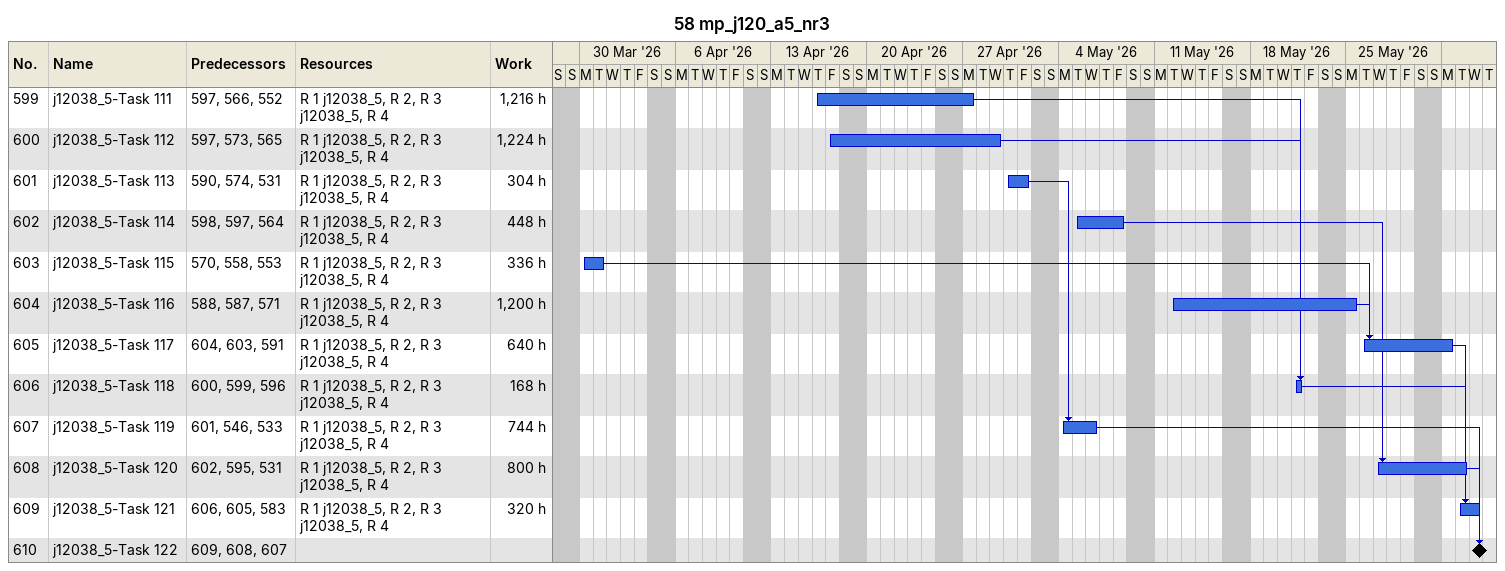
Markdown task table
58 mp_j120_a5_nr3

| ID | Task | Start | Finish | Predecessors | Resources | Work (h) |
|---|---|---|---|---|---|---|
| 599 | j12038_5-Task 111 | 2026-04-16 | 2026-04-27 | 597, 566, 552 | R 1 j12038_5, R 2, R 3 j12038_5, R 4 | 1216 |
| 600 | j12038_5-Task 112 | 2026-04-17 | 2026-04-29 | 597, 573, 565 | R 1 j12038_5, R 2, R 3 j12038_5, R 4 | 1224 |
| 601 | j12038_5-Task 113 | 2026-04-30 | 2026-05-01 | 590, 574, 531 | R 1 j12038_5, R 2, R 3 j12038_5, R 4 | 304 |
| 602 | j12038_5-Task 114 | 2026-05-05 | 2026-05-08 | 598, 597, 564 | R 1 j12038_5, R 2, R 3 j12038_5, R 4 | 448 |
| 603 | j12038_5-Task 115 | 2026-03-30 | 2026-03-31 | 570, 558, 553 | R 1 j12038_5, R 2, R 3 j12038_5, R 4 | 336 |
| 604 | j12038_5-Task 116 | 2026-05-12 | 2026-05-25 | 588, 587, 571 | R 1 j12038_5, R 2, R 3 j12038_5, R 4 | 1200 |
| 605 | j12038_5-Task 117 | 2026-05-26 | 2026-06-01 | 604, 603, 591 | R 1 j12038_5, R 2, R 3 j12038_5, R 4 | 640 |
| 606 | j12038_5-Task 118 | 2026-05-21 | 2026-05-21 | 600, 599, 596 | R 1 j12038_5, R 2, R 3 j12038_5, R 4 | 168 |
| 607 | j12038_5-Task 119 | 2026-05-04 | 2026-05-06 | 601, 546, 533 | R 1 j12038_5, R 2, R 3 j12038_5, R 4 | 744 |
| 608 | j12038_5-Task 120 | 2026-05-27 | 2026-06-02 | 602, 595, 531 | R 1 j12038_5, R 2, R 3 j12038_5, R 4 | 800 |
| 609 | j12038_5-Task 121 | 2026-06-02 | 2026-06-03 | 606, 605, 583 | R 1 j12038_5, R 2, R 3 j12038_5, R 4 | 320 |
| 610 | j12038_5-Task 122 (milestone) | 2026-06-03 | 2026-06-03 | 609, 608, 607 |  |  |
